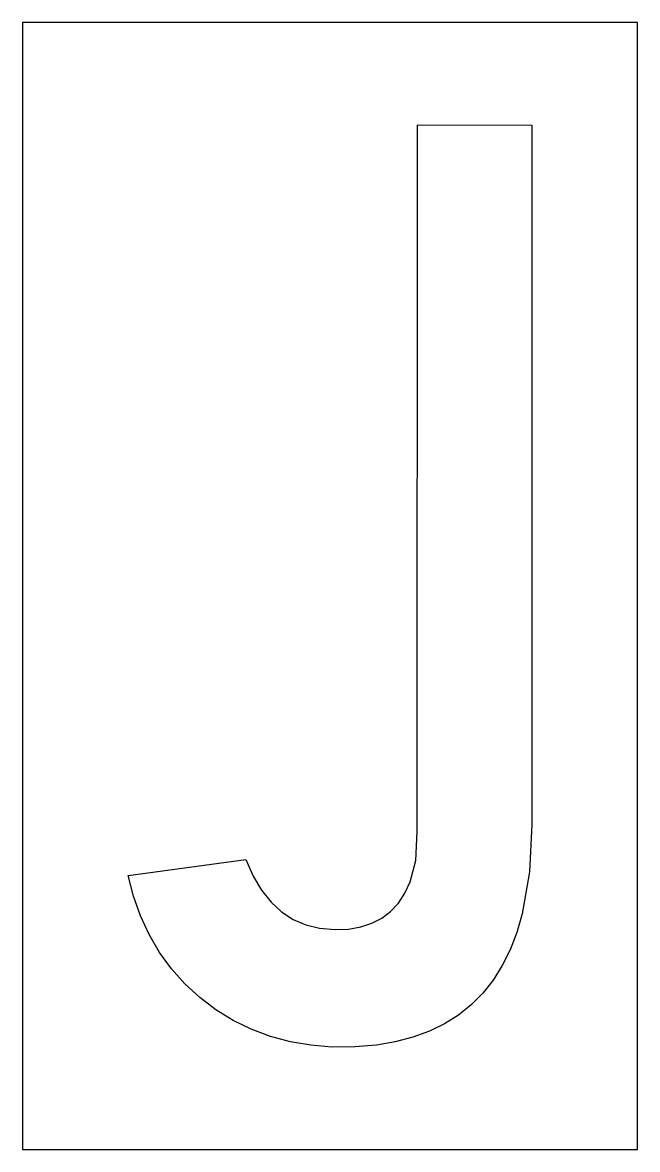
# Model space of a CAD drawing. Extents: x 0 to 12, y 0 to 22.
import ezdxf

# ---------------------------------------------------------------- set-up
doc = ezdxf.new("R2010")
doc.units = 0
doc.layers.add('CUT', color=7, linetype='Continuous')
doc.layers.add('OUTSIDE', color=1, linetype='Continuous')

msp = doc.modelspace()

# ---------------------------------------------------------------- linework, layer by layer
at = {"layer": 'CUT'}
msp.add_lwpolyline([(9.8939, 5.4169), (9.7513, 4.6027), (9.6439, 4.2359), (9.5142, 3.9001), (9.3604, 3.5907), (9.1828, 3.308), (8.9811, 3.0525), (8.7559, 2.8248), (8.5073, 2.6247), (8.2358, 2.4526), (7.9415, 2.3084), (7.6192, 2.1898), (7.2744, 2.1), (6.9078, 2.0382), (6.4821, 2.0023), (6.0363, 2), (5.6262, 2.0336), (5.2288, 2.1023), (4.8403, 2.207), (4.4629, 2.3478), (4.1099, 2.5198), (3.7722, 2.7268), (3.4573, 2.9653), (3.1671, 3.234), (2.9069, 3.5274), (2.6741, 3.8478), (2.4704, 4.1942), (2.3, 4.5597), (2.1631, 4.942), (2.0585, 5.3458), (4.355, 5.6602), (4.5015, 5.338), (4.6662, 5.0606), (4.8507, 4.8269), (5.0521, 4.64), (5.2798, 4.4914), (5.5262, 4.3863), (5.7969, 4.3209), (6.0996, 4.2941), (6.3584, 4.3035), (6.5998, 4.3446), (6.8176, 4.4166), (7.012, 4.5181), (7.1833, 4.6485), (7.3347, 4.8111), (7.4615, 5.0017), (7.5661, 5.2249), (7.673, 5.6402), (7.7043, 6.2098), (7.7069, 20), (9.9415, 19.9984), (9.9415, 6.3424)], close=True, dxfattribs=at)
at = {"layer": 'OUTSIDE'}
msp.add_lwpolyline([(0, 0), (12, 0), (12, 22), (0, 22)], close=True, dxfattribs=at)

doc.saveas('drawing.dxf')
